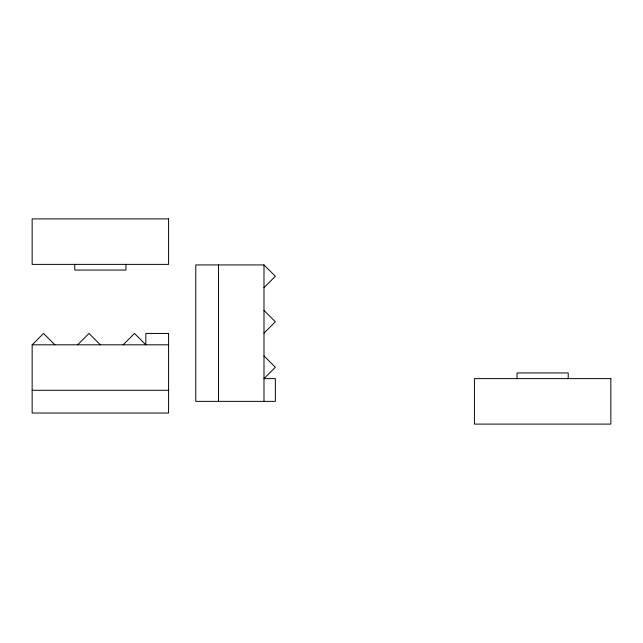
<?xml version="1.0" encoding="UTF-8"?>
<svg xmlns="http://www.w3.org/2000/svg" width="643" height="643" viewBox="0 0 643 643"><rect width="100%" height="100%" fill="white"/><g stroke="black" fill="none" stroke-linecap="round" stroke-linejoin="round"><path stroke-width="0.96" d="M123.102 344.817L134.467 333.444L145.84 344.817L145.84 333.444L168.579 333.444L168.579 413.031L32.15 413.031L32.15 344.817L43.515 333.444L54.888 344.817M77.626 344.817L88.991 333.444L100.364 344.817M263.992 287.67L275.365 276.297L263.992 264.932L195.777 264.932L195.777 401.361L275.365 401.361L275.365 378.623L263.992 378.623L275.365 367.249L263.992 355.884M263.992 333.146L275.365 321.773L263.992 310.408M32.15 344.817L168.579 344.817M32.15 390.293L168.579 390.293M568.219 378.623L568.219 372.94L517.052 372.94L517.052 378.623M263.992 264.932L263.992 401.361M218.516 264.932L218.516 401.361M125.948 264.377L125.948 270.06L74.781 270.06L74.781 264.377M168.579 218.901L32.15 218.901L32.15 264.377L168.579 264.377L168.579 218.901M610.85 378.623L474.421 378.623L474.421 424.099L610.85 424.099L610.85 378.623"/></g></svg>
